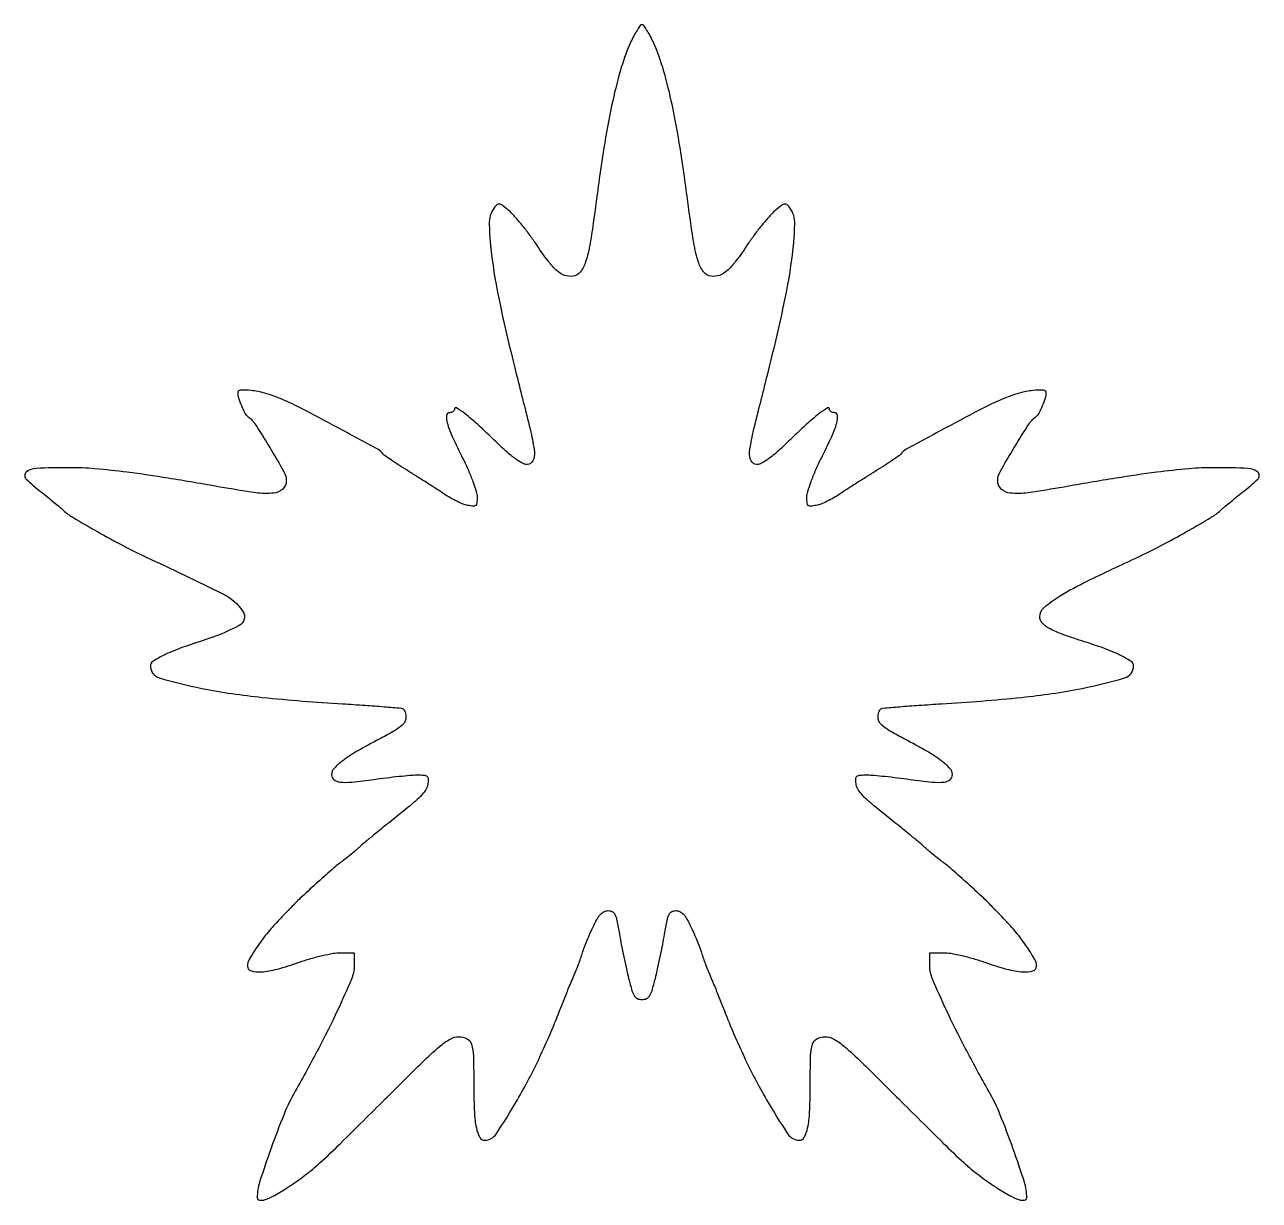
# Model space of a CAD drawing. Extents: x 0 to 382, y 0 to 364.
import ezdxf

# ---------------------------------------------------------------- set-up
doc = ezdxf.new("R2010")
doc.units = 0

msp = doc.modelspace()

# ---------------------------------------------------------------- linework, layer by layer
msp.add_lwpolyline([(187.575268, 358.75, 0.035151), (184.609035, 350.824611, 0.017775), (181.946044, 340.495119, 0.014274), (179.462221, 327.454759, 0.00734), (177.059567, 311, -0.00512), (175.149984, 297.503159, -0.035078), (173.680206, 290.958662, -0.085214), (171.988555, 287.553372, -0.209012), (169.623265, 286.175044, -0.115235), (167.081674, 286.465851, -0.096668), (164.744358, 287.8546, -0.051213), (162.035275, 290.823893, -0.010598), (157.943214, 296.603652, 0.011911), (155.863723, 299.524502, 0.010961), (153.590719, 302.426538, 0.01103), (151.450959, 304.923966, 0.035217), (149.875978, 306.450904, 0.010028), (147.836661, 308.098168, 0.113804), (146.901698, 308.53009, 0.233248), (146.172516, 308.342209, 0.057299), (145.307697, 307.406123, 0.168145), (143.736443, 302.294087, 0.024989), (144.664679, 291.392571, 0.020651), (147.397762, 276.04276, 0.007627), (152.468063, 254.653733, -0.002227), (156.6207, 237.942088, -0.031267), (157.707111, 231.853927, -0.13807), (157.263629, 229.11161, -0.291907), (155.521824, 228, -0.12316), (153.996868, 228.381412, -0.034304), (151.893084, 229.696727, -0.025707), (149.216294, 231.855763, -0.010282), (145.771824, 235.069151, 0.006622), (140.236709, 240.309217, 0.020142), (136.290493, 243.66354, 0.030519), (133.687542, 245.456574, 0.583561), (133, 245.068094, -0.140888), (132.882907, 244.660789, -0.099856), (132.553778, 244.313753, -0.084941), (132.061558, 244.080008, -0.068576), (131.480948, 244, 0.390059), (130.546696, 243.140388, 0.092231), (130.779956, 240.833531, 0.036614), (132.331003, 236.686574, 0.007892), (135.645612, 229.769982, -0.01307), (137.312581, 226.197051, -0.014735), (138.720898, 222.680569, -0.014071), (139.741227, 219.63554, -0.07393), (140, 217.894982, -0.020776), (139.921943, 216.017233, -0.193761), (139.564965, 215.307226, -0.208441), (138.831265, 215.071271, -0.024392), (137.090336, 215.331933, -0.046038), (135.675481, 215.753229, -0.016788), (133.760413, 216.596962, -0.01648), (131.71552, 217.665505, -0.018934), (129.840336, 218.821232, 0.00359), (127.69095, 220.238743, 0.001423), (124.718724, 222.156432, 0.001408), (121.497958, 224.208743, 0.001767), (118.5, 226.09242, -0.003863), (115.778898, 227.818096, -0.005548), (113.397834, 229.391733, -0.003096), (111.414788, 230.75215, -0.083574), (110.96071, 231.196202, 0.110795), (109.271398, 232.678759, 0.001453), (96.875002, 239.39809, 0.0041), (85.241343, 245.53782, 0.022866), (78.835595, 248.488674, 0.028182), (74.329048, 250.0303, 0.037781), (70.096422, 250.878302, 0.043615), (66.878886, 250.991055, 0.399021), (66, 250.0651, 0.080419), (66.235074, 248.612993, 0.017068), (67.128926, 246.202644, 0.014361), (68.170864, 243.856672, 0.132384), (68.889599, 243.020352, -0.099055), (71.265389, 240.598021, -0.00866), (75.868099, 233.27143, -0.007448), (80.281165, 225.71696, -0.129161), (81, 222.980679, -0.204982), (79.88873, 220.383924, -0.168225), (77.121449, 219.119007, -0.059217), (71.571383, 219.246041, -0.008796), (60.5, 221.018787, 0.003967), (44.422528, 223.752589, 0.008239), (31.83098, 225.578624, 0.010433), (21.833021, 226.649205, 0.021693), (14, 226.98174, 0.009131), (3.620658, 226.782283, 0.167991), (0.594129, 225.607185, 0.437651), (0.507852, 223.57826, 0.032619), (5.151998, 219.480277, -0.003444), (7.258313, 217.829707, -0.003518), (9.326863, 216.161728, -0.003414), (11.103286, 214.688204, -0.014634), (12.129584, 213.772414, 0.055678), (14.947897, 211.645078, 0.005073), (22.570548, 207.227891, 0.007232), (30.707541, 202.776435, 0.013147), (37.5, 199.412555, -0.006771), (61.411746, 187.947878, -0.130035), (67.563851, 182.560344, -0.44812), (66.443555, 178.166291, -0.043529), (55, 173.441268, 0.01117), (48.190222, 171.132227, 0.02541), (43.18853, 169.017203, 0.028232), (39.789049, 167.127636, 0.257215), (39, 165.695284, 0.331502), (41.753301, 161.998873, 0.023892), (54.910715, 158.742522, 0.02349), (73.592322, 155.95978, 0.010445), (98.419471, 153.969166, -0.002411), (105.347768, 153.525555, -0.003745), (111.319066, 153.06933, -0.001173), (116.482429, 152.623707, -0.116811), (117.169471, 152.395261, -0.140328), (117.489329, 152.04382, -0.042432), (117.756032, 151.365741, -0.0388), (117.938787, 150.518133, -0.033713), (118, 149.611311, -0.149473), (117.585974, 148.257298, -0.076292), (116.368015, 146.938814, -0.039607), (114.042768, 145.369959, -0.008427), (109.75, 143.038611, 0.009923), (102.90949, 139.29706, 0.029819), (98.458833, 136.381256, 0.043209), (95.76789, 133.992571, 0.191923), (95, 132.06574, 0.227962), (95.73073, 130.546281, 0.141629), (97.59438, 129.773927, 0.053793), (101.229408, 129.759329, 0.009227), (108.090824, 130.600051, -0.004681), (111.973043, 131.111605, -0.004706), (115.857129, 131.549392, -0.0046), (119.249843, 131.86797, -0.018803), (121.316422, 131.964806, -0.015), (123.621561, 131.916906, -0.151066), (124.513865, 131.590544, -0.225275), (124.88172, 130.879, -0.037694), (124.816422, 129.301308, -0.095014), (124.349539, 127.824378, -0.047656), (123.255107, 126.192911, -0.035813), (121.509435, 124.347801, -0.016559), (119, 122.197961, 0.000418), (111.888227, 116.492754, 0.00214), (107.954568, 113.303881, 0.003826), (105.381753, 111.16682, 0.008156), (103.433018, 109.467596, -0.008515), (102.338088, 108.514238, -0.003909), (100.880387, 107.307355, -0.00387), (99.326204, 106.06083, -0.005341), (97.910484, 104.967596, 0.018512), (95.050836, 102.636594, 0.003728), (90.152538, 98.267312, 0.003868), (85.305198, 93.809432, 0.0162), (82.5, 91.01374, -0.00168), (81.928954, 90.410584, -0.000318), (80.883689, 89.315341, -0.00034), (79.661352, 88.037932, -0.000312), (78.401919, 86.725188, 0.021468), (75.004945, 82.870548, 0.020979), (71.92335, 78.709866, 0.018345), (69.552868, 74.919222, 0.131288), (69, 72.849962, 0.33453), (70.105768, 71.3822, 0.088401), (73.217799, 71.060071, 0.048224), (78.202285, 71.913503, 0.018265), (84.951948, 74.01973, -0.01408), (88.503127, 75.160575, -0.013266), (92.183689, 76.124546, -0.013357), (95.488533, 76.804493, -0.044078), (97.701948, 77), (102, 77), (102, 72.994269, -0.100568), (101.149557, 68.808846, -0.009506), (96.859793, 59.20123, -0.011373), (91.030587, 47.485631, -0.007358), (83.780596, 34.18792, 0.031258), (80.311493, 27.031496, 0.011389), (76.276592, 16.507199, 0.008849), (72.748899, 6.059475, 0.077136), (72, 1.233971, 0.379392), (72.701018, 0.443081, 0.111961), (74.453141, 0.623588, 0.047813), (77.388125, 1.938521, 0.015059), (81.5, 4.441885, 0.018267), (86.785836, 8.16402, 0.021711), (91.478792, 12.064703, 0.010642), (97.878799, 18.125242, 0.001297), (111.59546, 31.75, -0.002036), (123.129873, 43.173282, -0.018426), (128.370139, 47.95463, -0.044135), (131.675164, 50.287159, -0.132355), (134.320896, 51, -0.121918), (136.885676, 50.365179, -0.201775), (138.279119, 48.667587, -0.066383), (138.864904, 44.956178, -0.005687), (138.986345, 35.3151, 0.011237), (139.167417, 27.6741, 0.039405), (139.780466, 22.792718, 0.07107), (140.81131, 19.929724, 0.277643), (142.35656, 19, 0.251476), (145.893289, 20.898893, 0.015159), (152.464625, 31.497461, 0.020981), (159.342849, 44.621389, 0.01783), (165.509118, 59, -0.001748), (166.269165, 60.942465, -0.001341), (167.112583, 63.059375, -0.001356), (167.912303, 65.035538, -0.00322), (168.520603, 66.5, 0.001241), (170.398589, 70.97114, 0.006635), (171.384582, 73.426218, 0.011586), (172.027305, 75.212123, 0.012108), (172.576582, 77, -0.022613), (173.007304, 78.303788, -0.006268), (173.800376, 80.307812, -0.006316), (174.756459, 82.55664, -0.006579), (175.756503, 84.75, -0.016044), (177.103042, 87.381097, -0.058164), (178.195521, 88.907149, -0.096409), (179.278321, 89.715139, -0.112684), (180.526253, 90, -0.120799), (181.812152, 89.68473, -0.161479), (182.642742, 88.827711, -0.063846), (183.252261, 87.000833, -0.007419), (184.024333, 82.75, 0.006074), (184.60526, 79.501882, 0.00382), (185.359102, 75.720313, 0.003834), (186.157843, 72.01064, 0.007012), (186.87474, 69, 0.009289), (187.900127, 65.241968, 0.070257), (188.656956, 63.570741, 0.153857), (189.594688, 62.780956, 0.098983), (191, 62.5, 0.098983), (192.405312, 62.780956, 0.153857), (193.343044, 63.570741, 0.070257), (194.099873, 65.241968, 0.009289), (195.12526, 69, 0.007012), (195.842157, 72.01064, 0.003834), (196.640898, 75.720313, 0.00382), (197.39474, 79.501882, 0.006074), (197.975667, 82.75, -0.007419), (198.747739, 87.000833, -0.063846), (199.357258, 88.827711, -0.161479), (200.187848, 89.68473, -0.120799), (201.473747, 90, -0.112684), (202.721679, 89.715139, -0.096409), (203.804479, 88.907149, -0.058164), (204.896958, 87.381097, -0.016044), (206.243497, 84.75, -0.006579), (207.243541, 82.55664, -0.006316), (208.199624, 80.307812, -0.006268), (208.992696, 78.303788, -0.022613), (209.423418, 77, 0.012108), (209.972695, 75.212123, 0.011586), (210.615418, 73.426218, 0.006635), (211.601411, 70.97114, 0.001241), (213.479397, 66.5, -0.00322), (214.087697, 65.035538, -0.001356), (214.887417, 63.059375, -0.001341), (215.730835, 60.942465, -0.001748), (216.490882, 59, 0.01783), (222.657151, 44.621389, 0.020981), (229.535375, 31.497461, 0.015159), (236.106711, 20.898893, 0.251476), (239.64344, 19, 0.277643), (241.18869, 19.929724, 0.07107), (242.219534, 22.792718, 0.039405), (242.832583, 27.6741, 0.011237), (243.013655, 35.3151, -0.005687), (243.135096, 44.956178, -0.066383), (243.720881, 48.667587, -0.201775), (245.114324, 50.365179, -0.121918), (247.679104, 51, -0.132355), (250.324836, 50.287159, -0.044135), (253.629861, 47.95463, -0.018426), (258.870127, 43.173282, -0.002036), (270.40454, 31.75, 0.001297), (284.121201, 18.125242, 0.010642), (290.521208, 12.064703, 0.021711), (295.214164, 8.16402, 0.018267), (300.5, 4.441885, 0.015059), (304.611875, 1.938521, 0.047813), (307.546859, 0.623588, 0.111961), (309.298982, 0.443081, 0.379392), (310, 1.233971, 0.077136), (309.251101, 6.059475, 0.008849), (305.723408, 16.507199, 0.011389), (301.688507, 27.031496, 0.031258), (298.219404, 34.18792, -0.007358), (290.969413, 47.485631, -0.011373), (285.140207, 59.20123, -0.009506), (280.850443, 68.808846, -0.100568), (280, 72.994269), (280, 77), (284.298052, 77, -0.044078), (286.511467, 76.804493, -0.013357), (289.816311, 76.124546, -0.013266), (293.496873, 75.160575, -0.01408), (297.048052, 74.01973, 0.018265), (303.797715, 71.913503, 0.048224), (308.782201, 71.060071, 0.088401), (311.894232, 71.3822, 0.33453), (313, 72.849962, 0.131288), (312.447132, 74.919222, 0.018345), (310.07665, 78.709866, 0.020979), (306.995055, 82.870548, 0.021468), (303.598081, 86.725188, -0.000312), (302.338648, 88.037932, -0.00034), (301.116311, 89.315341, -0.000318), (300.071046, 90.410584, -0.00168), (299.5, 91.01374, 0.0162), (296.694802, 93.809432, 0.003868), (291.847462, 98.267312, 0.003728), (286.949164, 102.636594, 0.018512), (284.089516, 104.967596, -0.005341), (282.673796, 106.06083, -0.00387), (281.119613, 107.307355, -0.003909), (279.661912, 108.514238, -0.008515), (278.566982, 109.467596, 0.008156), (276.618247, 111.16682, 0.003826), (274.045432, 113.303881, 0.00214), (270.111773, 116.492754, 0.000418), (263, 122.197961, -0.016559), (260.490565, 124.347801, -0.035813), (258.744893, 126.192911, -0.047656), (257.650461, 127.824378, -0.095014), (257.183578, 129.301308, -0.037694), (257.11828, 130.879, -0.225275), (257.486135, 131.590544, -0.151066), (258.378439, 131.916906, -0.015), (260.683578, 131.964806, -0.018803), (262.750157, 131.86797, -0.0046), (266.142871, 131.549392, -0.004706), (270.026957, 131.111605, -0.004681), (273.909176, 130.600051, 0.009227), (280.770592, 129.759329, 0.053793), (284.40562, 129.773927, 0.141629), (286.26927, 130.546281, 0.227962), (287, 132.06574, 0.191923), (286.23211, 133.992571, 0.043209), (283.541167, 136.381256, 0.029819), (279.09051, 139.29706, 0.009923), (272.25, 143.038611, -0.008427), (267.957232, 145.369959, -0.039607), (265.631985, 146.938814, -0.076292), (264.414026, 148.257298, -0.149473), (264, 149.611311, -0.033713), (264.061213, 150.518133, -0.0388), (264.243968, 151.365741, -0.042432), (264.510671, 152.04382, -0.140328), (264.830529, 152.395261, -0.116811), (265.517571, 152.623707, -0.001173), (270.680934, 153.06933, -0.003745), (276.652232, 153.525555, -0.002411), (283.580529, 153.969166, 0.010445), (308.407678, 155.95978, 0.02349), (327.089285, 158.742522, 0.023892), (340.246699, 161.998873, 0.331502), (343, 165.695284, 0.257215), (342.210951, 167.127636, 0.028232), (338.81147, 169.017203, 0.02541), (333.809778, 171.132227, 0.01117), (327, 173.441268, -0.010944), (320.603301, 175.607021, -0.042419), (316.806948, 177.362529, -0.077452), (314.70757, 179.034385, -0.188094), (314, 180.848739, -0.217129), (315.320154, 183.74544, -0.042225), (320.074782, 187.220531, -0.023689), (328.628915, 191.88685, -0.004619), (344.5, 199.412555, 0.013147), (351.292459, 202.776435, 0.007232), (359.429452, 207.227891, 0.005073), (367.052103, 211.645078, 0.055678), (369.870416, 213.772414, -0.014634), (370.896714, 214.688204, -0.003414), (372.673137, 216.161728, -0.003518), (374.741687, 217.829707, -0.003444), (376.848002, 219.480277, 0.032619), (381.492148, 223.57826, 0.437651), (381.405871, 225.607185, 0.167991), (378.379342, 226.782283, 0.009131), (368, 226.98174, 0.021693), (360.166979, 226.649205, 0.010433), (350.16902, 225.578624, 0.008239), (337.577472, 223.752589, 0.003967), (321.5, 221.018787, -0.008796), (310.428617, 219.246041, -0.059217), (304.878551, 219.119007, -0.168225), (302.11127, 220.383924, -0.204982), (301, 222.980679, -0.129161), (301.718835, 225.71696, -0.007448), (306.131901, 233.27143, -0.00866), (310.734611, 240.598021, -0.099055), (313.110401, 243.020352, 0.132384), (313.829136, 243.856672, 0.014361), (314.871074, 246.202644, 0.017068), (315.764926, 248.612993, 0.080419), (316, 250.0651, 0.399021), (315.121114, 250.991055, 0.043615), (311.903578, 250.878302, 0.037781), (307.670952, 250.0303, 0.028182), (303.164405, 248.488674, 0.022866), (296.758657, 245.53782, 0.0041), (285.124998, 239.39809, 0.001453), (272.728602, 232.678759, 0.110795), (271.03929, 231.196202, -0.083574), (270.585212, 230.75215, -0.003096), (268.602166, 229.391733, -0.005548), (266.221102, 227.818096, -0.003863), (263.5, 226.09242, 0.001767), (260.502042, 224.208743, 0.001408), (257.281276, 222.156432, 0.001423), (254.30905, 220.238743, 0.00359), (252.159664, 218.821232, -0.018934), (250.28448, 217.665505, -0.01648), (248.239587, 216.596962, -0.016788), (246.324519, 215.753229, -0.046038), (244.909664, 215.331933, -0.024392), (243.168735, 215.071271, -0.208441), (242.435035, 215.307226, -0.193761), (242.078057, 216.017233, -0.020776), (242, 217.894982, -0.07393), (242.258773, 219.63554, -0.014071), (243.279102, 222.680569, -0.014735), (244.687419, 226.197051, -0.01307), (246.354388, 229.769982, 0.007892), (249.668997, 236.686574, 0.036614), (251.220044, 240.833531, 0.092231), (251.453304, 243.140388, 0.390059), (250.519052, 244, -0.068576), (249.938442, 244.080008, -0.084941), (249.446222, 244.313753, -0.099856), (249.117093, 244.660789, -0.140888), (249, 245.068094, 0.583561), (248.312458, 245.456574, 0.030519), (245.709507, 243.66354, 0.020142), (241.763291, 240.309217, 0.006622), (236.228176, 235.069151, -0.010282), (232.783706, 231.855763, -0.025707), (230.106916, 229.696727, -0.034304), (228.003132, 228.381412, -0.12316), (226.478176, 228, -0.291907), (224.736371, 229.11161, -0.13807), (224.292889, 231.853927, -0.031267), (225.3793, 237.942088, -0.002227), (229.531937, 254.653733, 0.007627), (234.602238, 276.04276, 0.020651), (237.335321, 291.392571, 0.024989), (238.263557, 302.294087, 0.168145), (236.692303, 307.406123, 0.057299), (235.827484, 308.342209, 0.233248), (235.098302, 308.53009, 0.113804), (234.163339, 308.098168, 0.010028), (232.124022, 306.450904, 0.035217), (230.549041, 304.923966, 0.01103), (228.409281, 302.426538, 0.010961), (226.136277, 299.524502, 0.011911), (224.056786, 296.603652, -0.010598), (219.964725, 290.823893, -0.051213), (217.255642, 287.8546, -0.096668), (214.918326, 286.465851, -0.115235), (212.376735, 286.175044, -0.209012), (210.011445, 287.553372, -0.085214), (208.319794, 290.958662, -0.035078), (206.850016, 297.503159, -0.00512), (204.940433, 311, 0.00734), (202.537779, 327.454759, 0.014274), (200.053956, 340.495119, 0.017775), (197.390965, 350.824611, 0.035151), (194.424732, 358.75, 0.015128), (193.431511, 360.761479, 0.022279), (192.429698, 362.457812, 0.018811), (191.520819, 363.742755, 0.233497), (191, 364, 0.233497), (190.479181, 363.742755, 0.018811), (189.570302, 362.457812, 0.022279), (188.568489, 360.761479, 0.015128)], format="xyb", close=True)

doc.saveas('drawing.dxf')
